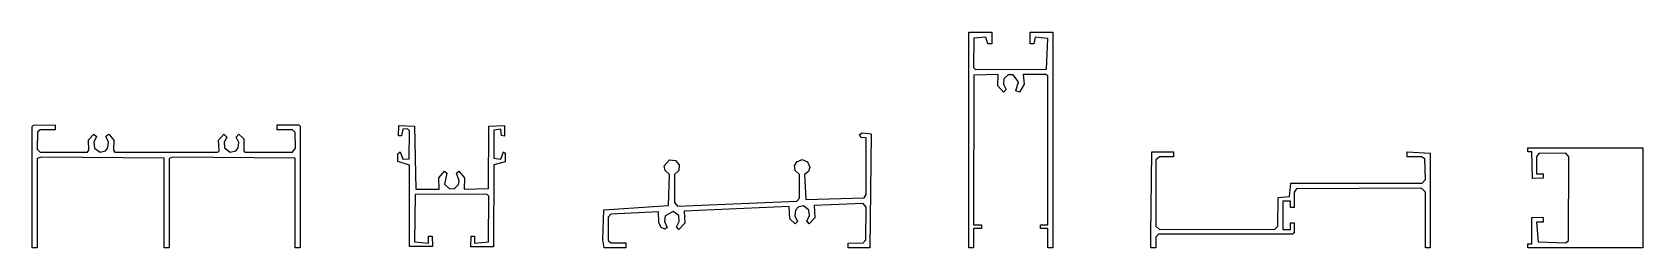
# Model space of a CAD drawing. Header units: millimetres. Extents: x 0 to 419, y 0 to 56.
import ezdxf

# ---------------------------------------------------------------- set-up
doc = ezdxf.new("R2010")
doc.units = ezdxf.units.MM
for name, color, linetype in [('70S-1001-1', 7, 'CONTINUOUS'), ('70S-1101-1', 7, 'CONTINUOUS'), ('70S-1201-1', 7, 'CONTINUOUS'), ('70S-1401', 7, 'CONTINUOUS'), ('70S-1501', 7, 'CONTINUOUS'), ('70S-1701', 7, 'CONTINUOUS')]:
    doc.layers.add(name, color=color, linetype=linetype)

msp = doc.modelspace()

# ---------------------------------------------------------------- linework, layer by layer
at = {"layer": '70S-1001-1'}
msp.add_lwpolyline([(1.3, 0), (0, 0), (0, 31.581), (0.339, 31.959), (5.979, 32), (5.979, 30.686), (2.077, 30.686), (1.373, 30.069), (1.314, 25.685), (2.077, 24.923), (14.417, 24.923), (14.756, 25.431), (14.629, 28.059), (15.987, 29.584), (16.713, 28.941), (16.044, 27.524), (16.166, 25.967), (17.64, 24.923), (19.082, 25.271), (19.706, 25.984), (19.828, 27.524), (19.167, 29.035), (19.929, 29.584), (21.244, 27.973), (21.117, 25.431), (21.455, 24.923), (48.255, 24.923), (48.594, 25.262), (48.467, 27.973), (49.824, 29.584), (50.586, 28.822), (49.911, 27.51), (50.024, 25.998), (51.478, 24.923), (52.962, 25.269), (53.554, 25.981), (53.719, 27.375), (53.003, 28.822), (53.765, 29.584), (54.996, 28.355), (54.996, 25.262), (55.335, 24.923), (67.676, 24.923), (68.438, 25.897), (68.363, 30.04), (67.676, 30.686), (63.733, 30.686), (63.733, 32), (69.329, 32), (69.709, 31.662), (69.719, 0), (68.419, 0), (68.419, 23.36), (36.51, 23.608), (35.65, 23.236), (35.65, 0), (34.35, 0), (34.35, 23.351), (2.292, 23.608), (1.3, 23.253)], close=True, dxfattribs=at)
at = {"layer": '70S-1101-1'}
msp.add_lwpolyline([(148.419, 2.076), (148.634, 9.916), (165.434, 11.02), (165.72, 19.07), (164.575, 20.089), (164.363, 21.316), (165.763, 22.886), (167.247, 22.759), (168.265, 21.57), (168.139, 20.089), (166.994, 19.07), (166.994, 11.823), (167.797, 10.85), (198.839, 12.162), (199.558, 12.927), (199.558, 19.07), (198.413, 20.089), (198.243, 21.316), (198.828, 22.414), (200.236, 22.97), (201.635, 22.378), (202.23, 20.978), (201.858, 19.826), (200.873, 19.07), (201.163, 12.544), (216.307, 12.97), (216.859, 13.859), (216.859, 28.648), (215.502, 28.733), (215.163, 29.498), (215.798, 29.964), (218.13, 29.625), (217.791, 0), (212.195, 0), (212.195, 1.23), (216.094, 1.272), (216.816, 2.034), (216.859, 10.554), (216.052, 11.57), (203.374, 11.02), (203.543, 7.797), (202.086, 6.26), (201.424, 6.992), (202.134, 8.307), (201.99, 9.817), (200.535, 10.892), (199.155, 10.594), (198.449, 9.831), (198.302, 8.36), (199.008, 6.865), (198.366, 6.255), (197.013, 7.5), (196.843, 10.765), (169.536, 9.577), (169.708, 6.442), (168.188, 4.806), (167.572, 5.447), (168.249, 6.849), (168.139, 8.392), (166.655, 9.451), (164.585, 8.359), (164.453, 6.86), (165.128, 5.297), (164.516, 4.813), (163.601, 5.297), (162.964, 6.569), (162.879, 9.324), (150.457, 8.772), (149.735, 8.009), (149.819, 1.864), (150.498, 1.314), (154.398, 1.314), (154.398, 0), (148.761, 0), (148.419, 2.034)], close=True, dxfattribs=at)
at = {"layer": '70S-1201-1'}
msp.add_lwpolyline([(290.894, 3.307), (291.193, 24.963), (296.832, 24.963), (296.832, 23.693), (293.143, 23.693), (292.168, 22.928), (292.168, 5.595), (293.143, 4.791), (323.164, 4.834), (323.929, 5.595), (323.97, 13.054), (326.94, 13.393), (327.277, 16.784), (361.497, 16.827), (362.303, 17.8), (362.176, 23.14), (361.285, 23.693), (357.597, 23.693), (357.597, 24.963), (363.573, 24.667), (363.573, 0), (362.303, 0), (362.303, 14.496), (361.285, 15.513), (328.762, 15.385), (328.212, 14.496), (328.212, 10.469), (327.236, 10.469), (327.236, 12.123), (325.243, 12.123), (325.243, 4.791), (327.236, 4.791), (327.236, 6.485), (328.212, 6.485), (328.212, 3.857), (327.702, 3.518), (292.932, 3.518), (292.168, 2.756), (292.168, 0), (290.894, 0), (290.894, 3.138)], close=True, dxfattribs=at)
at = {"layer": '70S-1401'}
msp.add_lwpolyline([(98.127, 0.511), (98.127, 21.489), (95.119, 22.463), (95.119, 24.456), (95.643, 24.974), (96.347, 23.056), (98.042, 23.183), (98.127, 30.472), (97.619, 30.982), (96.347, 30.898), (96.049, 29.181), (95.213, 29.181), (95.33, 31.871), (99.399, 31.618), (99.738, 15.3), (105.803, 15.3), (105.717, 18.224), (107.196, 19.947), (107.837, 19.412), (107.231, 16.569), (108.415, 15.405), (109.702, 15.384), (110.87, 16.445), (111.058, 17.459), (110.298, 19.412), (110.954, 19.947), (112.459, 18.224), (112.332, 15.3), (118.651, 15.47), (118.777, 31.618), (122.808, 31.871), (122.812, 29.049), (122.062, 29.22), (121.831, 30.898), (120.05, 30.602), (120.05, 23.309), (121.831, 23.056), (122.531, 24.974), (123.019, 24.624), (123.019, 22.336), (120.05, 21.616), (119.965, 0.212), (114.071, 0.253), (114.155, 3.011), (115.047, 3.011), (115.047, 1.23), (118.693, 1.527), (118.736, 13.477), (118.227, 13.986), (99.611, 13.901), (99.442, 1.527), (103.088, 1.23), (103.088, 3.011), (103.98, 3.011), (104.107, 0.342), (98.127, 0.342)], close=True, dxfattribs=at)
at = {"layer": '70S-1501'}
msp.add_lwpolyline([(243.53, 5.001), (243.53, 56.114), (249.509, 56.114), (249.509, 53.105), (248.534, 53.105), (248.025, 54.84), (244.887, 54.587), (244.803, 46.917), (245.31, 46.408), (263.8, 46.451), (264.138, 54.46), (260.788, 54.799), (260.449, 53.105), (259.474, 53.105), (259.474, 56.114), (265.453, 56.114), (265.453, 0), (264.138, 0), (264.138, 5.001), (262.189, 5.001), (262.189, 5.975), (264.138, 5.975), (264.138, 44.797), (263.63, 45.136), (257.735, 45.093), (257.947, 42.551), (256.728, 40.527), (255.785, 40.855), (256.46, 43.17), (255.106, 45.01), (253.783, 44.978), (252.696, 43.981), (252.58, 42.577), (253.282, 41.194), (252.621, 40.496), (251.12, 42.169), (251.205, 45.093), (244.887, 44.924), (244.803, 5.975), (246.837, 5.975), (246.837, 5.001), (244.803, 5.001), (244.803, 0), (243.53, 0)], close=True, dxfattribs=at)
at = {"layer": '70S-1701'}
msp.add_lwpolyline([(389.952, 2.077), (389.952, 7.884), (392.451, 8.011), (392.92, 7.884), (392.92, 6.696), (391.224, 6.696), (391.605, 1.527), (398.854, 1.315), (399.522, 1.939), (399.619, 23.693), (398.854, 24.667), (391.773, 24.582), (391.224, 23.693), (391.224, 19.286), (392.92, 19.286), (392.92, 18.096), (390.162, 18.012), (389.952, 25.006), (388.932, 25.006), (388.932, 25.982), (418.827, 25.982), (418.827, 0), (388.932, 0), (388.932, 1.019), (389.952, 1.019), (389.952, 1.864)], close=True, dxfattribs=at)

doc.saveas('drawing.dxf')
